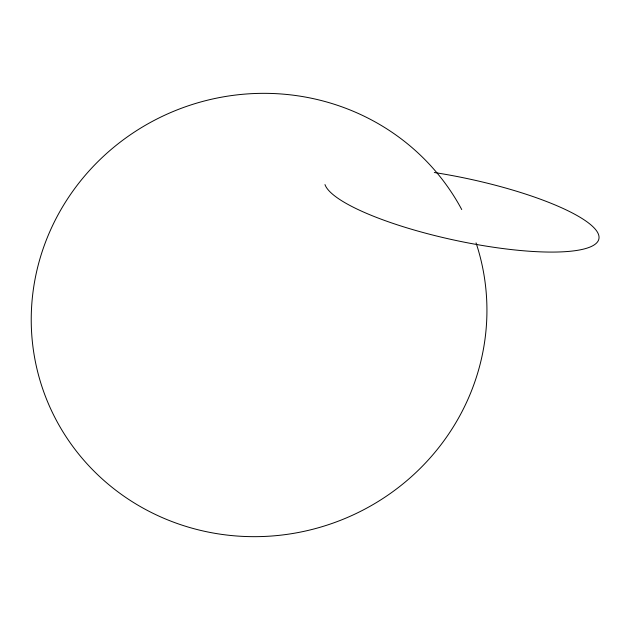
<?xml version="1.0" encoding="UTF-8"?>
<svg xmlns="http://www.w3.org/2000/svg" width="630" height="630" viewBox="0 0 630 630"><rect width="100%" height="100%" fill="white"/><g stroke="black" fill="none" stroke-linecap="round" stroke-linejoin="round"><path stroke-width="0.94" d="M476.044 242.865A228.643 220.854 -18.7 0 1 223.138 534.579A228.643 220.854 -18.7 0 1 74.6 188.709A228.643 220.854 -18.7 0 1 461.735 209.546M434.314 172.51A140.199 31.453 12.1 0 1 597.185 231.785A140.199 31.453 12.1 0 1 478.658 244.857A140.199 31.453 12.1 0 1 324.97 184.566"/></g></svg>
